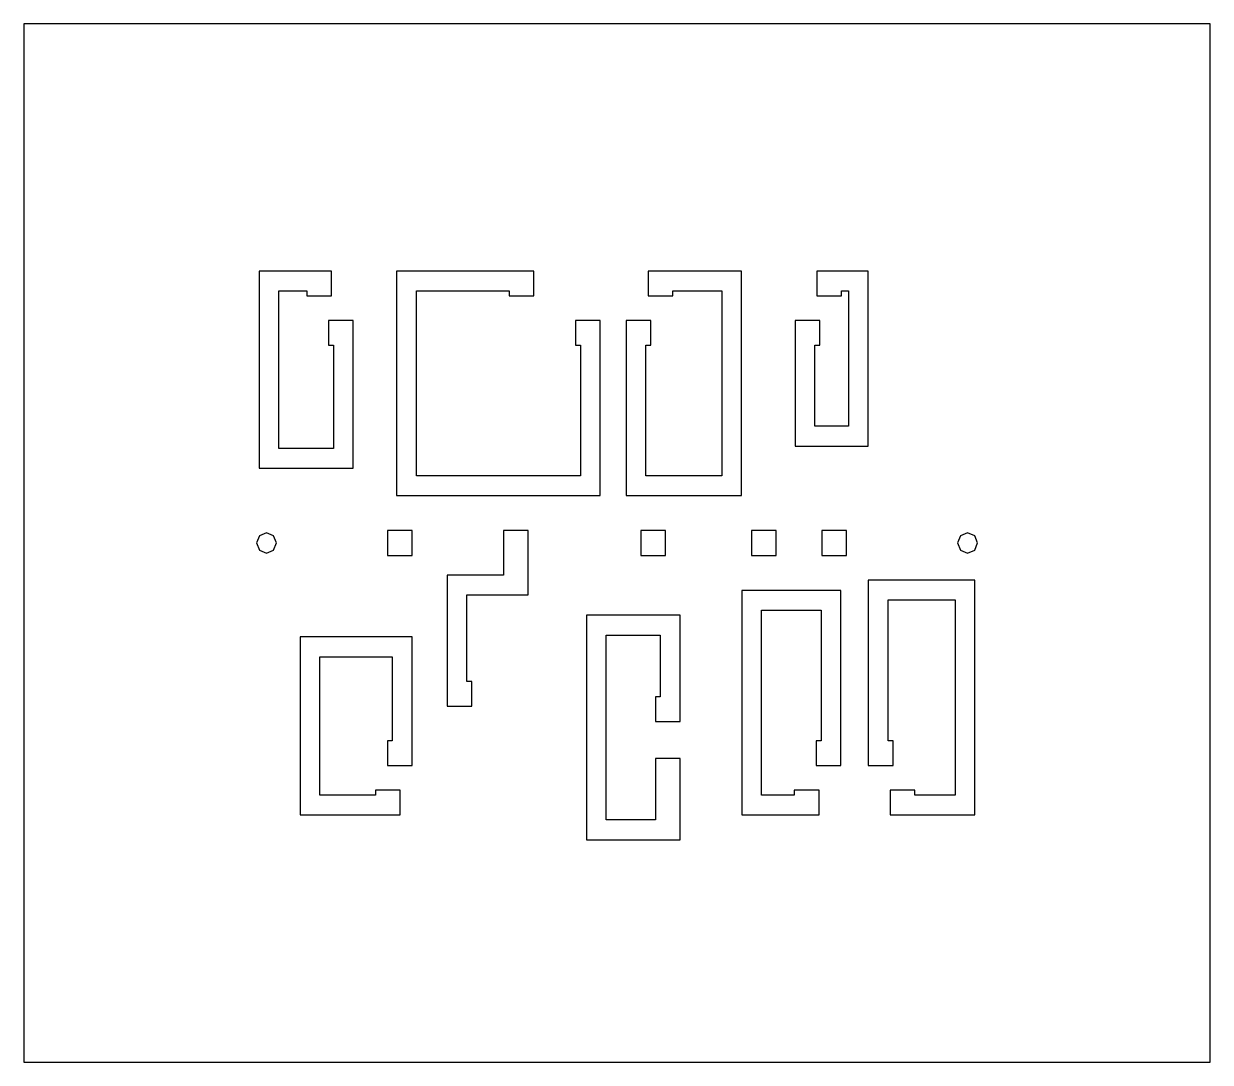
# Model space of a CAD drawing. Extents: x -1.12 to 3.68, y -1 to 3.2.
import ezdxf

# ---------------------------------------------------------------- set-up
doc = ezdxf.new("R2010")
doc.units = 0
doc.layers.add('L6', color=130, linetype='CONTINUOUS')

msp = doc.modelspace()

# ---------------------------------------------------------------- linework, layer by layer
at = {"layer": 'L6'}
for points in [[(-1.1178, -1), (3.6822, -1), (3.6822, 3.2), (-1.1178, 3.2), (-1.1178, -1)], [(0.1355, 1.4821), (-0.0858, 1.4821), (-0.0858, 2.12), (0.0272, 2.12), (0.0272, 2.1), (0.1272, 2.1), (0.1272, 2.2), (-0.1658, 2.2), (-0.1658, 1.4021), (0.2155, 1.4021), (0.2155, 2), (0.1155, 2), (0.1155, 1.9), (0.1355, 1.9), (0.1355, 1.4821)], [(0.3907, 1.2921), (1.2144, 1.2921), (1.2144, 2), (1.1144, 2), (1.1144, 1.9), (1.1344, 1.9), (1.1344, 1.3721), (0.4707, 1.3721), (0.4707, 2.12), (0.8461, 2.12), (0.8461, 2.1), (0.9461, 2.1), (0.9461, 2.2), (0.3907, 2.2), (0.3907, 1.2921)], [(1.7856, 2.2), (1.4076, 2.2), (1.4076, 2.1), (1.5076, 2.1), (1.5076, 2.12), (1.7056, 2.12), (1.7056, 1.3721), (1.3993, 1.3721), (1.3993, 1.9), (1.4193, 1.9), (1.4193, 2), (1.3193, 2), (1.3193, 1.2921), (1.7856, 1.2921), (1.7856, 2.2)], [(2.2987, 2.2), (2.0907, 2.2), (2.0907, 2.1), (2.1907, 2.1), (2.1907, 2.12), (2.2187, 2.12), (2.2187, 1.5721), (2.0824, 1.5721), (2.0824, 1.9), (2.1024, 1.9), (2.1024, 2), (2.0024, 2), (2.0024, 1.4921), (2.2987, 1.4921), (2.2987, 2.2)], [(-0.1647, 1.071), (-0.1358, 1.0591), (-0.1068, 1.071), (-0.0948, 1.1), (-0.1068, 1.129), (-0.1358, 1.1409), (-0.1647, 1.129), (-0.1767, 1.1), (-0.1647, 1.071)], [(0.4531, 1.05), (0.4531, 1.15), (0.3531, 1.15), (0.3531, 1.05), (0.4531, 1.05)], [(0.8231, 1.15), (0.8231, 0.97), (0.5947, 0.97), (0.5947, 0.4399), (0.6947, 0.4399), (0.6947, 0.5399), (0.6747, 0.5399), (0.6747, 0.89), (0.9231, 0.89), (0.9231, 1.15), (0.8231, 1.15)], [(1.4781, 1.15), (1.3781, 1.15), (1.3781, 1.05), (1.4781, 1.05), (1.4781, 1.15)], [(1.8262, 1.15), (1.8262, 1.05), (1.9262, 1.05), (1.9262, 1.15), (1.8262, 1.15)], [(2.1112, 1.05), (2.2112, 1.05), (2.2112, 1.15), (2.1112, 1.15), (2.1112, 1.05)], [(2.7291, 1.129), (2.7001, 1.1409), (2.6712, 1.129), (2.6592, 1.1), (2.6712, 1.071), (2.7001, 1.0591), (2.7291, 1.071), (2.7411, 1.1), (2.7291, 1.129)], [(2.3871, 0), (2.7301, 0), (2.7301, 0.9497), (2.2989, 0.9497), (2.2989, 0.2), (2.3989, 0.2), (2.3989, 0.3), (2.3789, 0.3), (2.3789, 0.8697), (2.6501, 0.8697), (2.6501, 0.08), (2.4871, 0.08), (2.4871, 0.1), (2.3871, 0.1), (2.3871, 0)], [(1.7873, 0), (2.0995, 0), (2.0995, 0.1), (1.9995, 0.1), (1.9995, 0.08), (1.8673, 0.08), (1.8673, 0.8279), (2.1078, 0.8279), (2.1078, 0.3), (2.0878, 0.3), (2.0878, 0.2), (2.1878, 0.2), (2.1878, 0.9079), (1.7873, 0.9079), (1.7873, 0)], [(1.4373, -0.02), (1.2382, -0.02), (1.2382, 0.7279), (1.4573, 0.7279), (1.4573, 0.4779), (1.4373, 0.4779), (1.4373, 0.3779), (1.5373, 0.3779), (1.5373, 0.8079), (1.1582, 0.8079), (1.1582, -0.1), (1.5373, -0.1), (1.5373, 0.2279), (1.4373, 0.2279), (1.4373, -0.02)], [(0.4531, 0.2), (0.4531, 0.72), (0, 0.72), (0, 0), (0.4056, 0), (0.4056, 0.1), (0.3056, 0.1), (0.3056, 0.08), (0.08, 0.08), (0.08, 0.64), (0.3731, 0.64), (0.3731, 0.3), (0.3531, 0.3), (0.3531, 0.2), (0.4531, 0.2)]]:
    msp.add_lwpolyline(points, close=True, dxfattribs=at)

doc.saveas('drawing.dxf')
